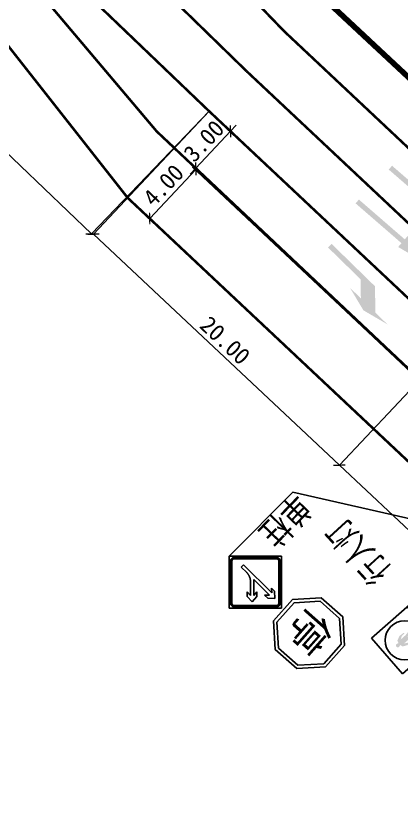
# Model space of a CAD drawing. Header units: millimetres. Extents: x 67546 to 67853, y 50657 to 50921.
# Drawn here: x 67629.74 to 67652.59, y 50774.19 to 50820.94 of the extents above; entities that cross this region are included whole.
import ezdxf

# ---------------------------------------------------------------- set-up
doc = ezdxf.new("R2010")
doc.units = ezdxf.units.MM
doc.linetypes.add('JTSS01', pattern=[6, 2, -4])
for name, color, linetype in [('@-交通信号', 7, 'Continuous'), ('@-交通标志', 7, 'Continuous'), ('@-注释', 7, 'Continuous'), ('@-设计标注', 7, 'Continuous'), ('@-路面标线', 7, 'Continuous'), ('@-隔离栏', 7, 'Continuous'), ('交通标志', 7, 'Continuous')]:
    doc.layers.add(name, color=color, linetype=linetype)
doc.layers.add('@-道路标线', color=7, linetype='Continuous', lineweight=0)
doc.layers.get('0').off()
doc.styles.add('--黑体', font='simhei.ttf')
doc.styles.add('宋体', font='')
doc.styles.add('黑体', font='simhei.ttf', dxfattribs={"width": 0.8})
doc.styles.get('宋体').set_extended_font_data('SimSun')
doc.linetypes.add('FENCELINE1', pattern='A,6.35,-2.54,[133,ltypeshp.shx,S=2.54,R=0,X=-2.54,Y=0],-2.54,25.4', length=36.83)
doc.dimstyles.new('标志标注', dxfattribs={"dimtxt": 1, "dimasz": 0.5, "dimexe": 0, "dimexo": 0, "dimgap": 0.25, "dimtad": 1, "dimzin": 0, "dimdsep": 46, "dimtxsty": '--黑体', "dimblk": 'ARCHTICK', "dimcen": 0.09, "dimadec": 0, "dimazin": 0, "dimtfac": 1, "dimtix": 1, "dimtmove": 1, "dimatfit": 0, "dimfxl": 1, "dimtolj": 1, "dimtzin": 0, "dimarcsym": 0})

# ---------------------------------------------------------------- blocks, each defined once
blk = doc.blocks.new('A$C3CD052C4')
at = {"layer": '@-交通信号'}
h = blk.add_hatch(color=256, dxfattribs=at)
h.paths.add_polyline_path([(0.198, 4.356), (0.304, 4.182), (0.32, 3.934), (0.381, 3.967), (0.401, 4.276), (0.275, 4.548), (0.121, 4.589), (0.137, 4.65), (0.157, 4.715), (0.141, 4.776), (0.1, 4.814), (0.043, 4.83), (-0.015, 4.814), (-0.055, 4.776), (-0.071, 4.715), (-0.051, 4.65), (-0.035, 4.589), (-0.19, 4.548), (-0.316, 4.276), (-0.295, 3.967), (-0.234, 3.934), (-0.218, 4.182), (-0.113, 4.356), (-0.113, 3.967), (-0.234, 3.267), (-0.279, 3.257), (-0.291, 3.19), (-0.113, 3.19), (0.043, 3.967), (0.198, 3.19), (0.377, 3.19), (0.365, 3.257), (0.32, 3.267), (0.198, 3.967)])
h.paths.add_polyline_path([(-0.061, 1.636), (-0.348, 0.921), (-0.458, 0.919), (-0.477, 0.887), (-0.307, 0.779), (0.082, 1.403), (0.39, 0.855), (0.361, 0.823), (0.365, 0.797), (0.408, 0.779), (0.506, 0.859), (0.201, 1.639), (0.216, 2.02), (0.368, 1.86), (0.408, 1.596), (0.474, 1.636), (0.445, 1.947), (0.303, 2.15), (0.133, 2.208), (0.125, 2.252, 0.207228), (0.135, 2.45, 0.071106), (0.119, 2.472, 0.097589), (0.103, 2.484, 0.022233), (0.085, 2.492, 0.040799), (0.074, 2.494, 0.045979), (0.046, 2.497, 0.036358), (0.01, 2.494, 0.028309), (-0.009, 2.491, 0.024691), (-0.031, 2.484, 0.079385), (-0.056, 2.47, 0.12435), (-0.067, 2.455, 0.081145), (-0.072, 2.435, 0.069556), (-0.07, 2.412, 0.00473), (-0.068, 2.402, 0.009011), (-0.067, 2.397, 0.057142), (-0.061, 2.381, -0.068241), (-0.056, 2.368, -0.124353), (-0.057, 2.348, 0.089456), (-0.06, 2.321, 0.014819), (-0.058, 2.301, -0.022419), (-0.056, 2.28, 0.042847), (-0.056, 2.27, 0.182875), (-0.054, 2.264, 0.101619), (-0.045, 2.259, 0.029922), (-0.002, 2.249), (-0.002, 2.204), (-0.11, 2.179), (-0.181, 2.086), (-0.291, 1.94), (-0.331, 1.904), (-0.506, 1.794), (-0.453, 1.754), (-0.263, 1.853), (-0.216, 1.878), (-0.11, 2.021)])
for p, q in [((-1.402, 5.609), (-1.402, 0)), ((1.402, 5.609), (-1.402, 5.609)), ((1.402, 5.609), (1.402, 0)), ((1.402, 2.805), (-1.402, 2.805)), ((1.402, 0), (-1.402, 0))]:
    blk.add_line(p, q, dxfattribs=at)
at = {"layer": '@-交通信号', "color": 1}
blk.add_circle((0, 4.207), 1.166, dxfattribs=at)
at = {"layer": '@-交通信号', "color": 3}
blk.add_circle((0.016, 1.53), 1.166, dxfattribs=at)
blk = doc.blocks.new('_ARCHTICK')
at = {"color": 0, "linetype": 'ByBlock', "const_width": 0.15}
blk.add_lwpolyline([(-0.5, -0.5), (0.5, 0.5)], dxfattribs=at)
blk = doc.blocks.new('*D29')
at = {"layer": '@-注释', "color": 0, "lineweight": -2, "transparency": 16777216}
for p, q in [((67641.201, 50815.283), (67642.468, 50814.092)), ((67642.468, 50814.092), (67642.811, 50814.457)), ((67640.414, 50811.906), (67642.468, 50814.092)), ((67639.147, 50813.097), (67640.414, 50811.906)), ((67640.414, 50811.906), (67640.071, 50811.542))]:
    blk.add_line(p, q, dxfattribs=at)
at = {"layer": 'Defpoints', "color": 0, "transparency": 16777216}
for p in [(67641.201, 50815.283), (67642.468, 50814.092), (67639.147, 50813.097)]:
    blk.add_point(p, dxfattribs=at)
at = {"layer": '@-注释', "color": 0, "lineweight": -2, "transparency": 16777216, "xscale": 0.5, "yscale": 0.5, "zscale": 0.5}
for p, rotation in [((67642.468, 50814.092), 226.7761792623898), ((67640.414, 50811.906), 46.77617926238978)]:
    blk.add_blockref('_ARCHTICK', p, dxfattribs=dict(at, rotation=rotation))
at = {"layer": '@-注释', "color": 0, "transparency": 16777216, "insert": (67640.89, 50813.517), "char_height": 1, "attachment_point": 5, "rotation": 46.7762, "style": '--黑体'}
blk.add_mtext('\\A1;3.00', dxfattribs=at)
blk = doc.blocks.new('A$C4F5065A2')
at = {"layer": '@-交通标志', "color": 1}
for points in [[(57.9, 197.6), (139.7, 197.6), (197.6, 139.7), (197.6, 57.9), (139.7, 0), (57.9, 0), (0, 57.9), (0, 139.7)], [(61.8, 188.1), (135.8, 188.1), (188.1, 135.8), (188.1, 61.8), (135.8, 9.5), (61.8, 9.5), (9.5, 61.8), (9.5, 135.8)]]:
    blk.add_lwpolyline(points, close=True, dxfattribs=at)
at = {"layer": '@-交通标志', "color": 7, "style": '黑体'}
blk.add_text('停', height=87.2, dxfattribs=at).set_placement((34.4, 53.7))
blk = doc.blocks.new('A$C13FF20AF')
at = {"layer": '交通标志', "color": 5}
for p, q in [((0, 7.8), (7.8, 15.59)), ((7.8, 15.59), (15.59, 7.79)), ((7.79, 0), (0, 7.8)), ((15.59, 7.79), (7.79, 0))]:
    blk.add_line(p, q, dxfattribs=at)
at = {"layer": '交通标志', "color": 7}
for p, q in [((0.98, 8.39), (7.22, 14.62)), ((1.17, 8.19), (7.41, 14.42)), ((8.19, 14.42), (14.42, 8.18)), ((8.39, 14.62), (14.62, 8.37)), ((7.31, 13.16), (6.28, 12.04)), ((6.28, 12.04), (6.28, 11.09)), ((6.28, 11.09), (6.97, 11.84)), ((6.97, 11.84), (6.96, 3.41)), ((8.35, 12.04), (7.31, 13.16)), ((7.65, 7.16), (7.65, 11.84)), ((7.65, 11.84), (8.35, 11.09)), ((8.35, 11.09), (8.35, 12.04)), ((9.69, 10.17), (9.02, 9.5)), ((11.21, 10.23), (9.69, 10.17)), ((11.15, 8.71), (11.21, 10.23)), ((0.92, 8.33), (0.98, 8.39)), ((10.03, 9.54), (7.65, 7.16)), ((8.46, 7), (10.52, 9.06)), ((9.02, 9.5), (10.03, 9.54)), ((10.52, 9.06), (10.48, 8.04)), ((10.48, 8.04), (11.15, 8.71)), ((7.21, 0.97), (0.97, 7.22)), ((1.13, 8.15), (1.17, 8.19)), ((7.4, 1.17), (1.17, 7.41)), ((14.42, 7.4), (8.18, 1.17)), ((8.36, 6.9), (8.46, 7)), ((14.62, 7.2), (8.37, 0.97)), ((14.44, 7.42), (14.42, 7.4)), ((14.65, 7.23), (14.62, 7.2)), ((7.65, 3.41), (7.65, 5.05)), ((6.96, 3.41), (7.65, 3.41)), ((7.27, 0.92), (7.21, 0.97)), ((7.44, 1.13), (7.4, 1.17))]:
    blk.add_line(p, q, dxfattribs=at)
for points in [[(7.22, 14.62), (7.28, 14.68), (7.35, 14.72), (7.42, 14.77), (7.49, 14.8), (7.57, 14.83), (7.65, 14.85), (7.72, 14.86), (7.8, 14.86), (7.88, 14.86), (7.96, 14.84), (8.04, 14.83), (8.11, 14.8), (8.19, 14.77), (8.26, 14.72), (8.33, 14.67)], [(7.41, 14.42), (7.45, 14.46), (7.5, 14.49), (7.55, 14.52), (7.6, 14.54), (7.65, 14.56), (7.7, 14.57), (7.75, 14.58), (7.8, 14.58), (7.86, 14.58), (7.91, 14.57), (7.96, 14.56), (8.01, 14.54), (8.06, 14.52), (8.11, 14.49), (8.15, 14.46), (8.19, 14.42)], [(14.62, 8.37), (14.65, 8.34), (14.67, 8.31), (14.7, 8.28), (14.72, 8.25), (14.74, 8.21), (14.76, 8.18), (14.78, 8.14), (14.8, 8.11), (14.81, 8.07), (14.82, 8.03), (14.84, 7.99), (14.84, 7.95), (14.85, 7.91), (14.86, 7.87), (14.86, 7.83), (14.86, 7.79), (14.86, 7.75), (14.86, 7.71), (14.85, 7.67), (14.84, 7.63), (14.84, 7.59), (14.82, 7.55), (14.81, 7.51), (14.8, 7.47), (14.78, 7.44), (14.76, 7.4), (14.74, 7.36), (14.72, 7.33), (14.7, 7.3), (14.67, 7.26), (14.65, 7.23)], [(0.97, 7.22), (0.92, 7.28), (0.87, 7.35), (0.83, 7.42), (0.79, 7.49), (0.77, 7.57), (0.75, 7.65), (0.74, 7.72), (0.73, 7.8), (0.74, 7.88), (0.75, 7.96), (0.77, 8.04), (0.79, 8.11), (0.83, 8.19), (0.87, 8.26), (0.92, 8.33)], [(1.17, 7.41), (1.13, 7.45), (1.1, 7.5), (1.07, 7.55), (1.05, 7.6), (1.03, 7.65), (1.02, 7.7), (1.01, 7.75), (1.01, 7.8), (1.01, 7.86), (1.02, 7.91), (1.03, 7.96), (1.05, 8.01), (1.07, 8.06), (1.1, 8.11), (1.13, 8.15)], [(7.65, 5.05), (7.65, 5.19), (7.66, 5.32), (7.68, 5.46), (7.7, 5.59), (7.73, 5.73), (7.77, 5.85), (7.81, 5.98), (7.86, 6.11), (7.91, 6.23), (7.97, 6.35), (8.04, 6.47), (8.11, 6.58), (8.19, 6.69), (8.27, 6.8), (8.36, 6.9)], [(14.42, 8.18), (14.44, 8.16), (14.46, 8.14), (14.48, 8.12), (14.49, 8.1), (14.51, 8.07), (14.52, 8.05), (14.53, 8.03), (14.54, 8), (14.55, 7.98), (14.56, 7.95), (14.57, 7.92), (14.57, 7.9), (14.58, 7.87), (14.58, 7.84), (14.58, 7.82), (14.58, 7.79), (14.58, 7.76), (14.58, 7.73), (14.58, 7.71), (14.57, 7.68), (14.57, 7.65), (14.56, 7.63), (14.55, 7.6), (14.54, 7.58), (14.53, 7.55), (14.52, 7.53), (14.51, 7.51), (14.49, 7.48), (14.48, 7.46), (14.46, 7.44), (14.44, 7.42)], [(8.37, 0.97), (8.31, 0.92), (8.24, 0.87), (8.17, 0.83), (8.1, 0.79), (8.03, 0.77), (7.95, 0.75), (7.87, 0.74), (7.79, 0.73), (7.71, 0.74), (7.63, 0.75), (7.55, 0.77), (7.48, 0.79), (7.41, 0.83), (7.34, 0.87), (7.27, 0.92)], [(8.18, 1.17), (8.14, 1.13), (8.09, 1.1), (8.05, 1.07), (8, 1.05), (7.95, 1.03), (7.89, 1.02), (7.84, 1.01), (7.79, 1.01), (7.74, 1.01), (7.68, 1.02), (7.63, 1.03), (7.58, 1.05), (7.53, 1.07), (7.49, 1.1), (7.44, 1.13)]]:
    blk.add_spline(points, degree=3, dxfattribs=at)
blk = doc.blocks.new('A$C291B26D4')
at = {"layer": '交通标志'}
blk.add_line((0.24, 0.205), (5.584, 0.269), dxfattribs=at)
for name, p, xscale, yscale, zscale, rotation in [('A$C4F5065A2', (3.501, 4.646), 0.0207999998472934, 0.0208000000566244, 0.0208, 4.070968802407461), ('A$C13FF20AF', (3.4, 0.243), 0.2804062249635773, 0.2804062250068, 0.2804062247775562, 0.6801314453254345)]:
    blk.add_blockref(name, p, dxfattribs=dict(at, xscale=xscale, yscale=yscale, zscale=zscale, rotation=rotation))
at = {"layer": '交通标志', "color": 0, "style": '黑体', "width": 0.8}
blk.add_text('单柱', height=1.5, rotation=1.5884, dxfattribs=at).set_placement((0.122, 0.343))
blk = doc.blocks.new('A$C1A410BDF')
blk.add_blockref('A$C291B26D4', (0, 0))
blk = doc.blocks.new('*D77')
at = {"layer": '@-设计标注', "color": 0, "lineweight": -2, "transparency": 16777216}
blk.add_line((67640.416, 50811.836), (67637.677, 50808.921), dxfattribs=at)
at = {"layer": 'Defpoints', "color": 0, "transparency": 16777216}
for p in [(67640.416, 50811.836), (67637.677, 50808.921), (67637.677, 50808.921)]:
    blk.add_point(p, dxfattribs=at)
at = {"layer": '@-设计标注', "color": 0, "lineweight": -2, "transparency": 16777216, "xscale": 0.5, "yscale": 0.5, "zscale": 0.5}
for p, rotation in [((67640.416, 50811.836), 46.77617925176867), ((67637.677, 50808.921), 226.7761792517687)]:
    blk.add_blockref('_ARCHTICK', p, dxfattribs=dict(at, rotation=rotation))
at = {"layer": '@-设计标注', "color": 0, "transparency": 16777216, "insert": (67638.496, 50810.896), "char_height": 1, "attachment_point": 5, "rotation": 46.7762, "style": '--黑体'}
blk.add_mtext('\\A1;4.00', dxfattribs=at)
blk = doc.blocks.new('*D101')
at = {"layer": '@-设计标注', "color": 0, "lineweight": -2, "transparency": 16777216}
for p, q in [((67655.777, 50801.585), (67648.923, 50794.292)), ((67663.496, 50780.595), (67648.923, 50794.292)), ((67670.35, 50787.888), (67663.496, 50780.595))]:
    blk.add_line(p, q, dxfattribs=at)
at = {"layer": 'Defpoints', "color": 0, "transparency": 16777216}
for p in [(67655.777, 50801.585), (67648.923, 50794.292), (67670.35, 50787.888)]:
    blk.add_point(p, dxfattribs=at)
at = {"layer": '@-设计标注', "color": 0, "lineweight": -2, "transparency": 16777216, "xscale": 0.5, "yscale": 0.5, "zscale": 0.5}
for p, rotation in [((67648.923, 50794.292), 136.7761792515774), ((67663.496, 50780.595), 316.7761792515774)]:
    blk.add_blockref('_ARCHTICK', p, dxfattribs=dict(at, rotation=rotation))
at = {"layer": '@-设计标注', "color": 0, "transparency": 16777216, "insert": (67656.727, 50787.994), "char_height": 1, "attachment_point": 5, "rotation": 316.7762, "style": '--黑体'}
blk.add_mtext('\\A1;20.00', dxfattribs=at)
blk = doc.blocks.new('*D102')
at = {"layer": '@-设计标注', "color": 0, "lineweight": -2, "transparency": 16777216}
for p, q in [((67641.203, 50815.282), (67634.347, 50807.987)), ((67648.92, 50794.29), (67634.347, 50807.987)), ((67655.776, 50801.585), (67648.92, 50794.29))]:
    blk.add_line(p, q, dxfattribs=at)
at = {"layer": 'Defpoints', "color": 0, "transparency": 16777216}
for p in [(67641.203, 50815.282), (67634.347, 50807.987), (67655.776, 50801.585)]:
    blk.add_point(p, dxfattribs=at)
at = {"layer": '@-设计标注', "color": 0, "lineweight": -2, "transparency": 16777216, "xscale": 0.5, "yscale": 0.5, "zscale": 0.5}
for p, rotation in [((67634.347, 50807.987), 136.7761792516175), ((67648.92, 50794.29), 316.7761792516175)]:
    blk.add_blockref('_ARCHTICK', p, dxfattribs=dict(at, rotation=rotation))
at = {"layer": '@-设计标注', "color": 0, "transparency": 16777216, "insert": (67642.151, 50801.689), "char_height": 1, "attachment_point": 5, "rotation": 316.7762, "style": '--黑体'}
blk.add_mtext('\\A1;20.00', dxfattribs=at)
blk = doc.blocks.new('*D103')
at = {"layer": '@-设计标注', "color": 0, "lineweight": -2, "transparency": 16777216}
for p, q in [((67619.532, 50836.029), (67612.564, 50828.751)), ((67634.235, 50808.003), (67612.564, 50828.751)), ((67641.203, 50815.282), (67634.235, 50808.003))]:
    blk.add_line(p, q, dxfattribs=at)
at = {"layer": 'Defpoints', "color": 0, "transparency": 16777216}
for p in [(67619.532, 50836.029), (67612.564, 50828.751), (67641.203, 50815.282)]:
    blk.add_point(p, dxfattribs=at)
at = {"layer": '@-设计标注', "color": 0, "lineweight": -2, "transparency": 16777216, "xscale": 0.5, "yscale": 0.5, "zscale": 0.5}
for p, rotation in [((67612.564, 50828.751), 136.2466340135813), ((67634.235, 50808.003), 316.2466340135813)]:
    blk.add_blockref('_ARCHTICK', p, dxfattribs=dict(at, rotation=rotation))
at = {"layer": '@-设计标注', "color": 0, "transparency": 16777216, "insert": (67623.922, 50818.923), "char_height": 1, "attachment_point": 5, "rotation": 316.2466, "style": '--黑体'}
blk.add_mtext('\\A1;30.00', dxfattribs=at)

msp = doc.modelspace()

# ---------------------------------------------------------------- hatches: boundary and pattern name
at = {"layer": '@-道路标线'}
for points in [[(67651.946, 50811.938), (67651.847, 50811.824), (67654.567, 50809.465), (67654.37, 50809.238), (67656.478, 50808.005), (67654.96, 50809.918), (67654.763, 50809.692), (67652.044, 50812.051)], [(67649.982, 50809.931), (67649.883, 50809.818), (67652.602, 50807.459), (67652.406, 50807.232), (67654.514, 50805.999), (67652.996, 50807.912), (67652.799, 50807.685), (67650.08, 50810.045)], [(67648.355, 50807.31), (67648.25, 50807.202), (67650.181, 50805.315), (67650.195, 50804.184), (67649.551, 50804.813), (67650.344, 50803.478), (67651.768, 50802.646), (67651.053, 50803.345), (67651.035, 50804.901), (67648.46, 50807.417)]]:
    msp.add_hatch(color=7, dxfattribs=at).paths.add_polyline_path(points)

# ---------------------------------------------------------------- linework, layer by layer
at = {"layer": '@-交通标志'}
msp.add_line((67669.781, 50787.335), (67646.172, 50792.685), dxfattribs=at)
at = {"layer": '@-路面标线', "color": 7, "linetype": 'Continuous', "const_width": 0.15, "flags": 128}
msp.add_lwpolyline([(67658.897, 50794.466), (67638.098, 50814.082)], dxfattribs=at)
at = {"layer": '@-道路标线', "color": 7, "linetype": 'Continuous', "const_width": 0.15, "flags": 128}
for points in [[(67636.373, 50810.146), (67617.717, 50833.884), (67545.865, 50900.888)], [(67619.631, 50835.937), (67638.098, 50814.082)], [(67638.098, 50814.082), (67639.147, 50813.097)], [(67656.208, 50791.505), (67636.373, 50810.146)]]:
    msp.add_lwpolyline(points, dxfattribs=at)
at = {"layer": '@-道路标线', "color": 7, "linetype": 'JTSS01', "const_width": 0.15, "flags": 128}
for points in [[(67643.427, 50817.651), (67622.018, 50838.497)], [(67641.201, 50815.283), (67619.631, 50835.937)], [(67645.653, 50820.02), (67630.507, 50835.712)], [(67660.228, 50806.321), (67645.653, 50820.02)], [(67658.002, 50803.953), (67643.427, 50817.651)], [(67655.776, 50801.585), (67641.201, 50815.283)]]:
    msp.add_lwpolyline(points, dxfattribs=at)
at = {"layer": '@-道路标线', "color": 30, "linetype": 'Continuous', "ltscale": 0.08, "const_width": 0.15, "flags": 128}
for points in [[(67631.813, 50837.225), (67677.026, 50794.991)], [(67644.567, 50825.093), (67665.914, 50805.071)]]:
    msp.add_lwpolyline(points, dxfattribs=at)
at = {"layer": '@-道路标线', "color": 7, "linetype": 'Continuous', "const_width": 0.15, "flags": 128}
for points in [[(67640.231, 50812.009), (67658.936, 50794.43, -0.130509), (67665.446, 50783.972, -0.130509)], [(67637.492, 50809.094), (67656.196, 50791.515, -0.402891), (67657.593, 50763.821), (67657.109, 50763.264)]]:
    msp.add_lwpolyline(points, format="xyb", dxfattribs=at)
at = {"layer": '@-隔离栏', "color": 4, "linetype": 'FENCELINE1', "ltscale": 0.1, "const_width": 0.3, "elevation": 1475.285, "flags": 128}
msp.add_lwpolyline([(67631.724, 50837.136), (67665.999, 50805.162)], dxfattribs=at)

# ---------------------------------------------------------------- block references
at = {"layer": '@-交通信号', "rotation": 131.2086376472454}
msp.add_blockref('A$C3CD052C4', (67655.963, 50786.679, 31.077), dxfattribs=at)
at = {"layer": '@-交通标志', "rotation": 224.3703013982367}
msp.add_blockref('A$C1A410BDF', (67646.2, 50793), dxfattribs=at)

# ---------------------------------------------------------------- texts
at = {"layer": '@-交通信号', "style": '宋体', "width": 0.7}
msp.add_text('行人灯', height=1.5, rotation=132.4777, dxfattribs=at).set_placement((67652.032, 50788.086, 31.077))

# ---------------------------------------------------------------- dimensions: what is measured, and where the dimension line sits
at = {"layer": '@-注释'}
dim = msp.add_aligned_dim(p1=(67639.147, 50813.097), p2=(67641.201, 50815.283), distance=-1.739, dimstyle='标志标注', dxfattribs=at)
dim.commit()
dim.dimension.update_dxf_attribs({"geometry": '*D29', "text_midpoint": (67640.89, 50813.517)})
at = {"layer": '@-设计标注'}
for p1, p2, distance, picture, middle in [((67641.203, 50815.282), (67619.532, 50836.029), 10.076, '*D103', (67623.922, 50818.923)), ((67655.776, 50801.585), (67641.203, 50815.282), 10.011, '*D102', (67642.151, 50801.689)), ((67640.416, 50811.836), (67637.677, 50808.921), 0, '*D77', (67638.496, 50810.896)), ((67670.35, 50787.888), (67655.777, 50801.585), 10.008, '*D101', (67656.727, 50787.994))]:
    dim = msp.add_aligned_dim(p1=p1, p2=p2, distance=distance, dimstyle='标志标注', dxfattribs=at)
    dim.commit()
    dim.dimension.update_dxf_attribs({"geometry": picture, "text_midpoint": middle})

doc.saveas('drawing.dxf')
